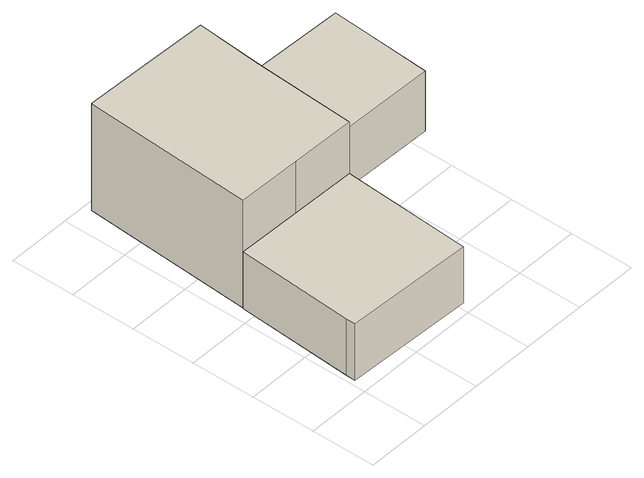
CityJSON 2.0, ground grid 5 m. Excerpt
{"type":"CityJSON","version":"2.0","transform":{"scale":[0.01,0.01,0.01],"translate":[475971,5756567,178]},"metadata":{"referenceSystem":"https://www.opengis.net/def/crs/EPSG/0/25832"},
"CityObjects":{
"building1":{"type":"Building","attributes":{"Gemeindeschluessel":"05766056","BezugspunktDach":"2000","function":"31001_1110","measuredHeight":5.53},"address":[{"country":"Germany","locality":"Oerlinghausen","thoroughfareNumber":"3","thoroughfareName":"Schopke"}],"geometry":[{"type":"Solid","lod":"1","boundaries":[[[[0,1,2,3,4]],[[5,6,7,8,9]],[[5,9,4,3]],[[6,5,3,2]],[[7,6,2,1]],[[8,7,1,0]],[[9,8,0,4]]]]}]},
"building2":{"type":"Building","attributes":{"Gemeindeschluessel":"05766056","BezugspunktDach":"2000","function":"31001_2700","measuredHeight":11.16},"address":[{"country":"Germany","locality":"Oerlinghausen","thoroughfareNumber":"3","thoroughfareName":"Schopke"}],"geometry":[{"type":"Solid","lod":"1","boundaries":[[[[10,11,12,13,14,15,16]],[[17,18,19,20,21,22,23]],[[17,23,16,15]],[[18,17,15,14]],[[19,18,14,13]],[[20,19,13,12]],[[21,20,12,11]],[[22,21,11,10]],[[23,22,10,16]]]]}]},
"building3":{"type":"Building","attributes":{"Gemeindeschluessel":"05766056","BezugspunktDach":"2000","function":"31001_2000","measuredHeight":6.79},"address":[{"country":"Germany","locality":"Oerlinghausen","thoroughfareNumber":"3","thoroughfareName":"Schopke"}],"geometry":[{"type":"Solid","lod":"1","boundaries":[[[[24,25,26,27]],[[28,29,30,31]],[[28,31,27,26]],[[29,28,26,25]],[[30,29,25,24]],[[31,30,24,27]]]]}]}
},
"vertices":[
[105,1106,531],[48,191,531],[44,119,531],[1054,83,531],[1114,1088,531],[1054,83,58],[44,119,58],[48,191,58],[105,1106,58],[1114,1088,58],
[1203,2405,964],[695,2421,964],[187,2437,964],[105,1106,964],[609,1097,964],[1114,1088,964],[1159,1890,964],[1114,1088,63],[609,1097,63],[105,1106,63],[187,2437,63],[695,2421,63],[1203,2405,63],[1159,1890,63],
[1159,1890,922],[1114,1088,922],[1833,1075,922],[1886,1868,922],[1833,1075,419],[1114,1088,419],[1159,1890,419],[1886,1868,419]
]}
